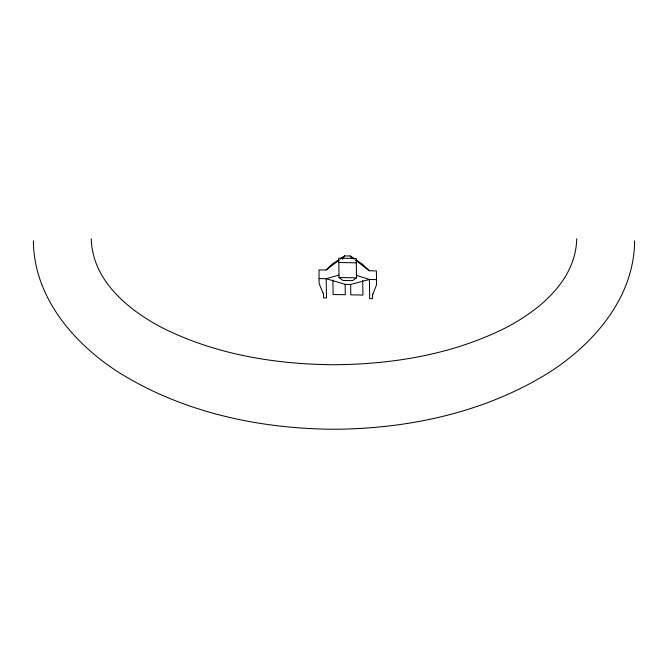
<?xml version="1.0" encoding="UTF-8"?>
<svg xmlns="http://www.w3.org/2000/svg" width="668" height="668" viewBox="0 0 668 668"><rect width="100%" height="100%" fill="white"/><g stroke="black" fill="none" stroke-linecap="round" stroke-linejoin="round"><path stroke-width="1" d="M634.6 240.772C634.324 297.953 592.867 345.339 546.558 374.055C483.047 412.866 407.831 428.814 334 429.257C260.169 428.814 184.952 412.866 121.442 374.055C75.133 345.339 33.676 297.953 33.4 240.772M576.735 238.743C575.783 280.385 539.711 310.052 505.643 327.829C452.695 354.441 392.834 364.319 334 364.736C275.166 364.319 215.305 354.441 162.357 327.829C128.289 310.052 92.217 280.385 91.265 238.743M372.552 295.181L376.593 284.66L376.393 270.907L369.279 270.774L355.793 260.311M342.667 259.226L344.721 255.911L350.232 256.003L354.324 258.75M323.512 294.312L319.162 283.641L318.97 269.889L326.084 270.014L332.681 263.71L338.701 259.81M326.084 270.014L339.043 260.203M340.672 258.975L344.721 255.911L340.421 258.691M356.537 277.838L352.687 280.627L342.96 280.451L339.035 277.529L338.76 258.19L356.269 258.499L356.537 277.838L339.035 277.529M338.843 275.116L326.209 278.706L319.095 278.581M323.487 293.027L323.562 297.861L326.485 297.911L326.209 278.706L345.122 284.359L350.642 284.459L369.404 279.474L376.518 279.6M338.818 262.516L356.328 262.825M356.662 275.433L369.404 279.474L369.671 298.671L372.602 298.73L372.527 293.895M355.96 259.852L362.507 264.236L369.279 270.774M354.207 259.084L350.232 256.003L351.844 258.549M362.732 280.527L362.941 295.039L350.792 294.822L350.642 284.459M345.122 284.359L345.272 294.722L333.115 294.513L332.906 280.001"/></g></svg>
